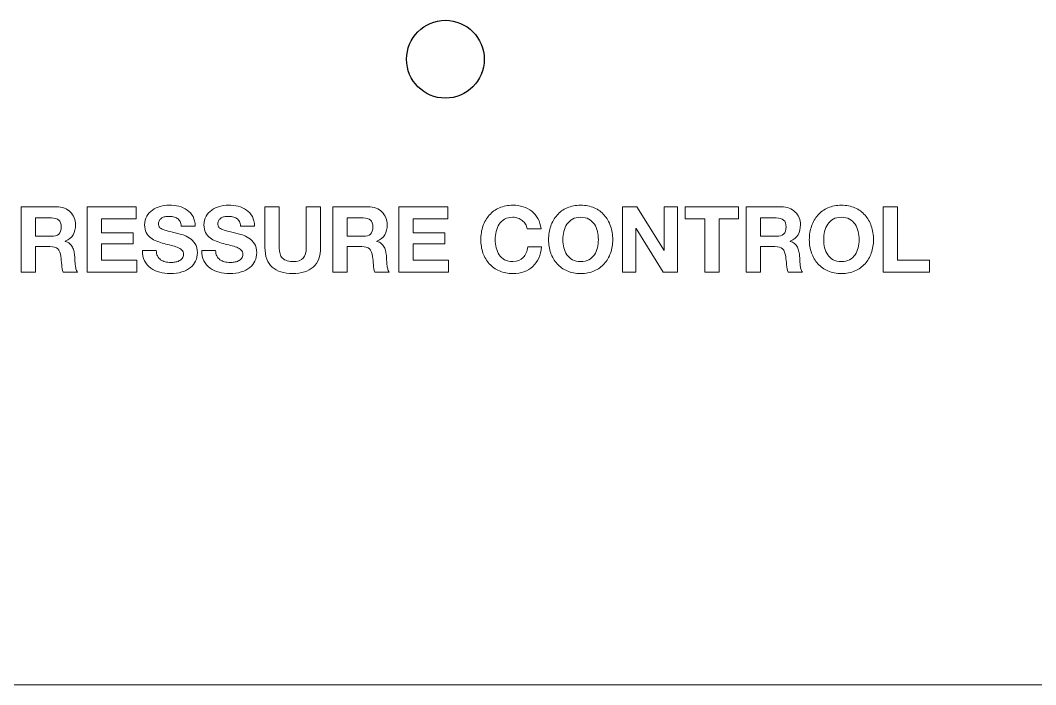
# Model space of a CAD drawing. Header units: millimetres. Extents: x 0 to 80449, y -23917 to 9476.
# Drawn here: x 9816.8 to 9871.7, y 4154.7 to 4190.6 of the extents above; entities that cross this region are included whole.
import ezdxf

# ---------------------------------------------------------------- set-up
doc = ezdxf.new("R2010")
doc.units = ezdxf.units.MM
doc.layers.get('0').update_dxf_attribs({"lineweight": 15})

msp = doc.modelspace()

# ---------------------------------------------------------------- linework, layer by layer
msp.add_line((10253.78636438056, 4154.705885008126), (9503.786364380558, 4154.705885008126))
for points in [[(9823.078086508911, 4180.496370088599), (9823.078086508911, 4179.844213513241), (9821.216012399134, 4179.844213513241), (9821.216012399134, 4179.088704073326), (9822.924779759818, 4179.088704073326), (9822.924779759818, 4178.486156872956), (9821.216012399134, 4178.486156872956), (9821.216012399134, 4177.622126925256), (9823.117360597444, 4177.622126925256), (9823.117360597444, 4176.969970349897), (9820.440521405406, 4176.969970349897), (9820.440521405406, 4180.496370088599), (9823.078086508911, 4180.496370088599)], [(9839.914612654877, 4180.496370088599), (9839.914612654877, 4179.844213513241), (9838.0525385451, 4179.844213513241), (9838.0525385451, 4179.088704073326), (9839.761305905784, 4179.088704073326), (9839.761305905784, 4178.486156872956), (9838.0525385451, 4178.486156872956), (9838.0525385451, 4177.622126925256), (9839.95388674341, 4177.622126925256), (9839.95388674341, 4176.969970349897), (9837.277047551372, 4176.969970349897), (9837.277047551372, 4180.496370088599), (9839.914612654877, 4180.496370088599)], [(9850.12311959677, 4180.496370088599), (9851.59486438807, 4178.130623018878), (9851.604510655427, 4178.130623018878), (9851.604510655427, 4180.496370088599), (9852.330736783719, 4180.496370088599), (9852.330736783719, 4176.969970349897), (9851.555245789987, 4176.969970349897), (9850.088324132368, 4179.330894285939), (9850.07867786501, 4179.330894285939), (9850.07867786501, 4176.969970349897), (9849.352451736719, 4176.969970349897), (9849.352451736719, 4180.496370088599), (9850.12311959677, 4180.496370088599)], [(9852.735535503234, 4179.844213513241), (9852.735535503234, 4180.496370088599), (9855.624937086712, 4180.496370088599), (9855.624937086712, 4179.844213513241), (9854.567981791839, 4179.844213513241), (9854.567981791839, 4176.969970349897), (9853.79249079811, 4176.969970349897), (9853.79249079811, 4179.844213513241), (9852.735535503234, 4179.844213513241)], [(9864.213215621894, 4180.496370088599), (9864.213215621894, 4177.622126925256), (9865.931973759485, 4177.622126925256), (9865.931973759485, 4176.969970349897), (9863.437724628162, 4176.969970349897), (9863.437724628162, 4180.496370088599), (9864.213215621894, 4180.496370088599)]]:
    msp.add_lwpolyline(points)
at = {"lineweight": 25}
msp.add_circle((9839.78636438134, 4188.455885008125), 2.1, dxfattribs=at)
for points, knots in [([(9818.776540286028, 4180.496370088599), (9818.934325659255, 4180.496370088599), (9819.076952612344, 4180.470876382008), (9819.2037321262, 4180.419544459278), (9819.330167130509, 4180.368557046097), (9819.439032147842, 4180.298966117294), (9819.529638159107, 4180.210082653775), (9819.620244170368, 4180.121199190256), (9819.689146080073, 4180.017846325698), (9819.737032907316, 4179.901402098297), (9819.784575225014, 4179.784268851798), (9819.80869089341, 4179.658178357038), (9819.80869089341, 4179.523130614016), (9819.80869089341, 4179.315735865805), (9819.764938180746, 4179.136590900571), (9819.67777726497, 4178.98500669922), (9819.590616349193, 4178.833422497869), (9819.447989396103, 4178.718356308662), (9819.250585424801, 4178.639119112501), (9819.250585424801, 4178.639119112501), (9819.250585424801, 4178.629472845142), (9819.250585424801, 4178.629472845142), (9819.346014569743, 4178.603290119454), (9819.424907256354, 4178.562637992728), (9819.487607994186, 4178.508205484061), (9819.549964222468, 4178.454117484943), (9819.6012961452, 4178.389694199369), (9819.640570233729, 4178.315969155985), (9819.680188831811, 4178.241555093503), (9819.709127633887, 4178.160250840051), (9819.72704213041, 4178.071367376532), (9819.745301136481, 4177.982483913012), (9819.75735897068, 4177.893600449493), (9819.76424916165, 4177.804716985974), (9819.767349747588, 4177.748561929564), (9819.770794843073, 4177.682760605796), (9819.77389542901, 4177.60696850512), (9819.777340524495, 4177.531176404445), (9819.783197186818, 4177.454006265575), (9819.791465415983, 4177.374769069414), (9819.799389135598, 4177.295876382802), (9819.812825007994, 4177.221117810772), (9819.830739504516, 4177.150148843776), (9819.848998510588, 4177.07917987678), (9819.876214764921, 4177.019235215336), (9819.912388267516, 4176.969970349897), (9819.912388267516, 4176.969970349897), (9819.136897273787, 4176.969970349897), (9819.136897273787, 4176.969970349897), (9819.09417808977, 4177.081935953168), (9819.067650854533, 4177.215261148447), (9819.058004587176, 4177.369945935735), (9819.048013810268, 4177.524975232571), (9819.03319989968, 4177.673114338437), (9819.013562855416, 4177.814363253332), (9818.987035620179, 4177.999020371341), (9818.931225073316, 4178.134068114363), (9818.845442195736, 4178.219506482397), (9818.760003827701, 4178.304944850432), (9818.61978844145, 4178.347664034449), (9818.42582956563, 4178.347664034449), (9818.42582956563, 4178.347664034449), (9817.6503385719, 4178.347664034449), (9817.6503385719, 4178.347664034449), (9817.6503385719, 4178.347664034449), (9817.6503385719, 4176.969970349897), (9817.6503385719, 4176.969970349897), (9817.6503385719, 4176.969970349897), (9816.874847578172, 4176.969970349897), (9816.874847578172, 4176.969970349897), (9816.874847578172, 4176.969970349897), (9816.874847578172, 4180.496370088599), (9816.874847578172, 4180.496370088599), (9816.874847578172, 4180.496370088599), (9818.776540286028, 4180.496370088599), (9818.776540286028, 4180.496370088599)], [0, 0, 0, 0, 1, 1, 1, 2, 2, 2, 3, 3, 3, 4, 4, 4, 5, 5, 5, 6, 6, 6, 7, 7, 7, 8, 8, 8, 9, 9, 9, 10, 10, 10, 11, 11, 11, 12, 12, 12, 13, 13, 13, 14, 14, 14, 15, 15, 15, 16, 16, 16, 17, 17, 17, 18, 18, 18, 19, 19, 19, 20, 20, 20, 21, 21, 21, 22, 22, 22, 23, 23, 23, 24, 24, 24, 25, 25, 25, 25]), ([(9824.233916044213, 4177.839167940826), (9824.27663522823, 4177.756830158729), (9824.33313479419, 4177.690339815863), (9824.404103761186, 4177.639352402682), (9824.475072728183, 4177.588020479951), (9824.558099529375, 4177.550468939162), (9824.653528674316, 4177.525664251668), (9824.748957819258, 4177.500859564175), (9824.847832059684, 4177.488457220427), (9824.949806886048, 4177.488457220427), (9825.019053305303, 4177.488457220427), (9825.093122858234, 4177.494313882752), (9825.172015544846, 4177.505682697853), (9825.251252741007, 4177.517396022504), (9825.325322293942, 4177.539444633609), (9825.394224203646, 4177.572517550268), (9825.4634706229, 4177.605590466926), (9825.521003717502, 4177.650721217783), (9825.567167997007, 4177.708254312386), (9825.613332276509, 4177.766131916539), (9825.636414416258, 4177.839167940826), (9825.636414416258, 4177.928051404346), (9825.636414416258, 4178.023825058835), (9825.60575306644, 4178.100995197705), (9825.5451193859, 4178.160250840051), (9825.484141195811, 4178.219506482397), (9825.404214980554, 4178.269115857385), (9825.305340740128, 4178.308389945917), (9825.206811009248, 4178.347664034449), (9825.094845405976, 4178.38245949885), (9824.969788439863, 4178.412087320023), (9824.8443869642, 4178.441715141196), (9824.717607450344, 4178.474443548306), (9824.589449898293, 4178.51096156045), (9824.457502741207, 4178.544034477108), (9824.329345189155, 4178.583997584737), (9824.203943713492, 4178.631884411981), (9824.078886747378, 4178.679771239227), (9823.966921144107, 4178.741093938865), (9823.86839141323, 4178.81688603954), (9823.769517172801, 4178.892678140215), (9823.689590957543, 4178.987762775609), (9823.628612767454, 4179.101106417073), (9823.567634577365, 4179.214450058537), (9823.537317737097, 4179.352253877948), (9823.537317737097, 4179.513484346658), (9823.537317737097, 4179.694696369182), (9823.57590280653, 4179.851792723309), (9823.653417454949, 4179.985117918588), (9823.730587593818, 4180.118443113867), (9823.831873401086, 4180.229719698041), (9823.95727487675, 4180.318603161561), (9824.082331842863, 4180.407486625079), (9824.223925267306, 4180.473287948848), (9824.38205515008, 4180.516007132865), (9824.539840523303, 4180.558726316882), (9824.697970406076, 4180.58008590889), (9824.85610028885, 4180.58008590889), (9825.04041289731, 4180.58008590889), (9825.217490805251, 4180.559759845528), (9825.386989503128, 4180.518763209253), (9825.556488201, 4180.47742206343), (9825.707038873708, 4180.410587211017), (9825.83898603079, 4180.318603161561), (9825.970588678327, 4180.226274602555), (9826.07497507153, 4180.108796846509), (9826.152489719949, 4179.965480874322), (9826.229659858818, 4179.822164902136), (9826.268589437801, 4179.648532089679), (9826.268589437801, 4179.444582436952), (9826.268589437801, 4179.444582436952), (9825.517903131567, 4179.444582436952), (9825.517903131567, 4179.444582436952), (9825.511357450145, 4179.549657849253), (9825.488964329492, 4179.63681876503), (9825.451068279152, 4179.706065184283), (9825.413172228815, 4179.775311603536), (9825.363218344279, 4179.829744112203), (9825.300517606447, 4179.869018200735), (9825.237816868615, 4179.908636798816), (9825.166503392069, 4179.936542072246), (9825.085543648169, 4179.953078530575), (9825.004928413811, 4179.969614988904), (9824.917078478938, 4179.977883218069), (9824.821304824447, 4179.977883218069), (9824.758948596165, 4179.977883218069), (9824.696247858334, 4179.970993027098), (9824.633891630052, 4179.957901664255), (9824.57119089222, 4179.944810301411), (9824.514346816712, 4179.921728161659), (9824.46335940353, 4179.888999754549), (9824.412371990351, 4179.855926837891), (9824.37034182543, 4179.814585692068), (9824.33761341832, 4179.765320826629), (9824.30454050166, 4179.71605596119), (9824.288004043334, 4179.653355223359), (9824.288004043334, 4179.577563122683), (9824.288004043334, 4179.508661212978), (9824.301095406176, 4179.452506156568), (9824.327622641413, 4179.409786972551), (9824.3538053671, 4179.366723278986), (9824.405826308928, 4179.327449190454), (9824.482996447798, 4179.291275687859), (9824.560511096217, 4179.255102185263), (9824.667653565808, 4179.21858417312), (9824.804079347025, 4179.182755180073), (9824.940849637787, 4179.14623716793), (9825.119305583921, 4179.100072888427), (9825.340136204526, 4179.044262341567), (9825.405937528296, 4179.031170978722), (9825.497232558653, 4179.007055310326), (9825.614021295605, 4178.972604355473), (9825.731154542103, 4178.938153400621), (9825.84690975041, 4178.883031872857), (9825.962320449162, 4178.807239772181), (9826.077731147921, 4178.731447671506), (9826.177294407444, 4178.630161864239), (9826.261010227736, 4178.503382350382), (9826.345070557574, 4178.376602836525), (9826.387100722495, 4178.214683348719), (9826.387100722495, 4178.016934867865), (9826.387100722495, 4177.855704399155), (9826.355750353578, 4177.705842745547), (9826.293394125296, 4177.567694416588), (9826.230693387464, 4177.429201578081), (9826.137675809365, 4177.310001274292), (9826.01434139099, 4177.209404486122), (9825.890662463069, 4177.108807697953), (9825.737700223526, 4177.030948539987), (9825.554765653258, 4176.975137993125), (9825.37217559254, 4176.918982936716), (9825.160646729746, 4176.891077663286), (9824.920179064877, 4176.891077663286), (9824.725875679509, 4176.891077663286), (9824.537428956464, 4176.914848822134), (9824.354838895746, 4176.962735649378), (9824.171904325478, 4177.010277967075), (9824.01067385677, 4177.085381048653), (9823.87080298007, 4177.187355875017), (9823.730587593818, 4177.28933070138), (9823.619655519193, 4177.419555310723), (9823.537317737097, 4177.577340683947), (9823.454979954997, 4177.73547056672), (9823.415361356918, 4177.923228270666), (9823.418806452402, 4178.140269286237), (9823.418806452402, 4178.140269286237), (9824.16949275864, 4178.140269286237), (9824.16949275864, 4178.140269286237), (9824.16949275864, 4178.021758001544), (9824.190852350646, 4177.921505722923), (9824.233916044213, 4177.839167940826)], [0, 0, 0, 0, 1, 1, 1, 2, 2, 2, 3, 3, 3, 4, 4, 4, 5, 5, 5, 6, 6, 6, 7, 7, 7, 8, 8, 8, 9, 9, 9, 10, 10, 10, 11, 11, 11, 12, 12, 12, 13, 13, 13, 14, 14, 14, 15, 15, 15, 16, 16, 16, 17, 17, 17, 18, 18, 18, 19, 19, 19, 20, 20, 20, 21, 21, 21, 22, 22, 22, 23, 23, 23, 24, 24, 24, 25, 25, 25, 26, 26, 26, 27, 27, 27, 28, 28, 28, 29, 29, 29, 30, 30, 30, 31, 31, 31, 32, 32, 32, 33, 33, 33, 34, 34, 34, 35, 35, 35, 36, 36, 36, 37, 37, 37, 38, 38, 38, 39, 39, 39, 40, 40, 40, 41, 41, 41, 42, 42, 42, 43, 43, 43, 44, 44, 44, 45, 45, 45, 46, 46, 46, 47, 47, 47, 48, 48, 48, 49, 49, 49, 50, 50, 50, 50]), ([(9827.439232883691, 4177.839167940826), (9827.481952067708, 4177.756830158729), (9827.538451633667, 4177.690339815863), (9827.60942060066, 4177.639352402682), (9827.680389567657, 4177.588020479951), (9827.763416368853, 4177.550468939162), (9827.858845513794, 4177.525664251668), (9827.954274658736, 4177.500859564175), (9828.053148899162, 4177.488457220427), (9828.155123725526, 4177.488457220427), (9828.224370144777, 4177.488457220427), (9828.298439697712, 4177.494313882752), (9828.377332384323, 4177.505682697853), (9828.456569580485, 4177.517396022504), (9828.530639133416, 4177.539444633609), (9828.599541043124, 4177.572517550268), (9828.668787462375, 4177.605590466926), (9828.72632055698, 4177.650721217783), (9828.772484836481, 4177.708254312386), (9828.818649115983, 4177.766131916539), (9828.841731255736, 4177.839167940826), (9828.841731255736, 4177.928051404346), (9828.841731255736, 4178.023825058835), (9828.811069905918, 4178.100995197705), (9828.750436225375, 4178.160250840051), (9828.689458035285, 4178.219506482397), (9828.609531820028, 4178.269115857385), (9828.510657579602, 4178.308389945917), (9828.412127848726, 4178.347664034449), (9828.300162245454, 4178.38245949885), (9828.17510527934, 4178.412087320023), (9828.049703803677, 4178.441715141196), (9827.922924289818, 4178.474443548306), (9827.794766737767, 4178.51096156045), (9827.662819580684, 4178.544034477108), (9827.534662028633, 4178.583997584737), (9827.40926055297, 4178.631884411981), (9827.284203586853, 4178.679771239227), (9827.172237983585, 4178.741093938865), (9827.073708252705, 4178.81688603954), (9826.974834012279, 4178.892678140215), (9826.894907797021, 4178.987762775609), (9826.833929606932, 4179.101106417073), (9826.772951416842, 4179.214450058537), (9826.742634576574, 4179.352253877948), (9826.742634576574, 4179.513484346658), (9826.742634576574, 4179.694696369182), (9826.781219646007, 4179.851792723309), (9826.858734294427, 4179.985117918588), (9826.935904433296, 4180.118443113867), (9827.03719024056, 4180.229719698041), (9827.162591716224, 4180.318603161561), (9827.28764868234, 4180.407486625079), (9827.429242106784, 4180.473287948848), (9827.587371989557, 4180.516007132865), (9827.74515736278, 4180.558726316882), (9827.903287245554, 4180.58008590889), (9828.061417128327, 4180.58008590889), (9828.245729736787, 4180.58008590889), (9828.422807644729, 4180.559759845528), (9828.592306342605, 4180.518763209253), (9828.761805040478, 4180.47742206343), (9828.912355713182, 4180.410587211017), (9829.044302870268, 4180.318603161561), (9829.175905517804, 4180.226274602555), (9829.280291911007, 4180.108796846509), (9829.357806559427, 4179.965480874322), (9829.434976698296, 4179.822164902136), (9829.473906277279, 4179.648532089679), (9829.473906277279, 4179.444582436952), (9829.473906277279, 4179.444582436952), (9828.723219971042, 4179.444582436952), (9828.723219971042, 4179.444582436952), (9828.716674289619, 4179.549657849253), (9828.694281168966, 4179.63681876503), (9828.65638511863, 4179.706065184283), (9828.618489068293, 4179.775311603536), (9828.568535183756, 4179.829744112203), (9828.505834445925, 4179.869018200735), (9828.443133708093, 4179.908636798816), (9828.371820231547, 4179.936542072246), (9828.290860487643, 4179.953078530575), (9828.210245253289, 4179.969614988904), (9828.122395318416, 4179.977883218069), (9828.026621663925, 4179.977883218069), (9827.964265435643, 4179.977883218069), (9827.901564697811, 4179.970993027098), (9827.839208469526, 4179.957901664255), (9827.776507731698, 4179.944810301411), (9827.71966365619, 4179.921728161659), (9827.668676243007, 4179.888999754549), (9827.617688829825, 4179.855926837891), (9827.575658664904, 4179.814585692068), (9827.542930257798, 4179.765320826629), (9827.509857341138, 4179.71605596119), (9827.493320882808, 4179.653355223359), (9827.493320882808, 4179.577563122683), (9827.493320882808, 4179.508661212978), (9827.506412245653, 4179.452506156568), (9827.53293948089, 4179.409786972551), (9827.559122206578, 4179.366723278986), (9827.611143148406, 4179.327449190454), (9827.688313287272, 4179.291275687859), (9827.765827935691, 4179.255102185263), (9827.872970405282, 4179.21858417312), (9828.009396186499, 4179.182755180073), (9828.146166477261, 4179.14623716793), (9828.324622423399, 4179.100072888427), (9828.545453044004, 4179.044262341567), (9828.611254367774, 4179.031170978722), (9828.702549398131, 4179.007055310326), (9828.819338135083, 4178.972604355473), (9828.936471381581, 4178.938153400621), (9829.052226589884, 4178.883031872857), (9829.16763728864, 4178.807239772181), (9829.283047987396, 4178.731447671506), (9829.382611246921, 4178.630161864239), (9829.46632706721, 4178.503382350382), (9829.550387397052, 4178.376602836525), (9829.59241756197, 4178.214683348719), (9829.59241756197, 4178.016934867865), (9829.59241756197, 4177.855704399155), (9829.561067193055, 4177.705842745547), (9829.498710964774, 4177.567694416588), (9829.436010226942, 4177.429201578081), (9829.342992648839, 4177.310001274292), (9829.219658230468, 4177.209404486122), (9829.095979302547, 4177.108807697953), (9828.943017063, 4177.030948539987), (9828.760082492736, 4176.975137993125), (9828.577492432018, 4176.918982936716), (9828.365963569224, 4176.891077663286), (9828.12549590435, 4176.891077663286), (9827.931192518983, 4176.891077663286), (9827.742745795942, 4176.914848822134), (9827.560155735224, 4176.962735649378), (9827.377221164956, 4177.010277967075), (9827.215990696244, 4177.085381048653), (9827.076119819543, 4177.187355875017), (9826.935904433296, 4177.28933070138), (9826.82497235867, 4177.419555310723), (9826.742634576574, 4177.577340683947), (9826.660296794475, 4177.73547056672), (9826.620678196396, 4177.923228270666), (9826.62412329188, 4178.140269286237), (9826.62412329188, 4178.140269286237), (9827.374809598117, 4178.140269286237), (9827.374809598117, 4178.140269286237), (9827.374809598117, 4178.021758001544), (9827.396169190124, 4177.921505722923), (9827.439232883691, 4177.839167940826)], [0, 0, 0, 0, 1, 1, 1, 2, 2, 2, 3, 3, 3, 4, 4, 4, 5, 5, 5, 6, 6, 6, 7, 7, 7, 8, 8, 8, 9, 9, 9, 10, 10, 10, 11, 11, 11, 12, 12, 12, 13, 13, 13, 14, 14, 14, 15, 15, 15, 16, 16, 16, 17, 17, 17, 18, 18, 18, 19, 19, 19, 20, 20, 20, 21, 21, 21, 22, 22, 22, 23, 23, 23, 24, 24, 24, 25, 25, 25, 26, 26, 26, 27, 27, 27, 28, 28, 28, 29, 29, 29, 30, 30, 30, 31, 31, 31, 32, 32, 32, 33, 33, 33, 34, 34, 34, 35, 35, 35, 36, 36, 36, 37, 37, 37, 38, 38, 38, 39, 39, 39, 40, 40, 40, 41, 41, 41, 42, 42, 42, 43, 43, 43, 44, 44, 44, 45, 45, 45, 46, 46, 46, 47, 47, 47, 48, 48, 48, 49, 49, 49, 50, 50, 50, 50]), ([(9832.6447721619, 4177.239032307295), (9832.377777261794, 4177.00683287159), (9832.009152044873, 4176.891077663286), (9831.538207492042, 4176.891077663286), (9831.060717257784, 4176.891077663286), (9830.691403021767, 4177.006143852493), (9830.429575764887, 4177.236620740456), (9830.167748508007, 4177.467097628419), (9830.036834879567, 4177.822631482497), (9830.036834879567, 4178.303566812237), (9830.036834879567, 4178.303566812237), (9830.036834879567, 4180.496370088599), (9830.036834879567, 4180.496370088599), (9830.036834879567, 4180.496370088599), (9830.8123258733, 4180.496370088599), (9830.8123258733, 4180.496370088599), (9830.8123258733, 4180.496370088599), (9830.8123258733, 4178.303566812237), (9830.8123258733, 4178.303566812237), (9830.8123258733, 4178.207793157748), (9830.820594102464, 4178.114086560548), (9830.83713056079, 4178.021758001544), (9830.85332250957, 4177.929773952088), (9830.888117973973, 4177.848125189088), (9830.940827934897, 4177.77750073164), (9830.993193386275, 4177.706876274193), (9831.06657392011, 4177.64899867004), (9831.160625026856, 4177.60455693828), (9831.254331624055, 4177.560115206521), (9831.380422118815, 4177.538066595415), (9831.538207492042, 4177.538066595415), (9831.814848659506, 4177.538066595415), (9832.005706949389, 4177.599733804601), (9832.111126871238, 4177.723068222973), (9832.216546793086, 4177.846747150894), (9832.26925675401, 4178.040017007616), (9832.26925675401, 4178.303566812237), (9832.26925675401, 4178.303566812237), (9832.26925675401, 4180.496370088599), (9832.26925675401, 4180.496370088599), (9832.26925675401, 4180.496370088599), (9833.04474774774, 4180.496370088599), (9833.04474774774, 4180.496370088599), (9833.04474774774, 4180.496370088599), (9833.04474774774, 4178.303566812237), (9833.04474774774, 4178.303566812237), (9833.04474774774, 4177.826076577982), (9832.91142255246, 4177.471231743001), (9832.6447721619, 4177.239032307295)], [0, 0, 0, 0, 1, 1, 1, 2, 2, 2, 3, 3, 3, 4, 4, 4, 5, 5, 5, 6, 6, 6, 7, 7, 7, 8, 8, 8, 9, 9, 9, 10, 10, 10, 11, 11, 11, 12, 12, 12, 13, 13, 13, 14, 14, 14, 15, 15, 15, 16, 16, 16, 16]), ([(9835.613066431994, 4180.496370088599), (9835.770851805217, 4180.496370088599), (9835.913478758306, 4180.470876382008), (9836.040258272165, 4180.419544459278), (9836.166693276475, 4180.368557046097), (9836.275558293808, 4180.298966117294), (9836.36616430507, 4180.210082653775), (9836.45677031633, 4180.121199190256), (9836.525672226035, 4180.017846325698), (9836.573559053282, 4179.901402098297), (9836.62110137098, 4179.784268851798), (9836.645217039375, 4179.658178357038), (9836.645217039375, 4179.523130614016), (9836.645217039375, 4179.315735865805), (9836.601464326712, 4179.136590900571), (9836.514303410935, 4178.98500669922), (9836.427142495158, 4178.833422497869), (9836.28451554207, 4178.718356308662), (9836.087111570763, 4178.639119112501), (9836.087111570763, 4178.639119112501), (9836.087111570763, 4178.629472845142), (9836.087111570763, 4178.629472845142), (9836.182540715705, 4178.603290119454), (9836.261433402316, 4178.562637992728), (9836.324134140148, 4178.508205484061), (9836.386490368433, 4178.454117484943), (9836.437822291162, 4178.389694199369), (9836.477096379695, 4178.315969155985), (9836.516714977774, 4178.241555093503), (9836.545653779849, 4178.160250840051), (9836.563568276375, 4178.071367376532), (9836.581827282447, 4177.982483913012), (9836.593885116647, 4177.893600449493), (9836.600775307616, 4177.804716985974), (9836.60387589355, 4177.748561929564), (9836.607320989038, 4177.682760605796), (9836.610421574973, 4177.60696850512), (9836.613866670461, 4177.531176404445), (9836.619723332784, 4177.454006265575), (9836.627991561949, 4177.374769069414), (9836.635915281564, 4177.295876382802), (9836.649351153956, 4177.221117810772), (9836.667265650482, 4177.150148843776), (9836.685524656554, 4177.07917987678), (9836.712740910887, 4177.019235215336), (9836.748914413482, 4176.969970349897), (9836.748914413482, 4176.969970349897), (9835.97342341975, 4176.969970349897), (9835.97342341975, 4176.969970349897), (9835.930704235736, 4177.081935953168), (9835.904177000499, 4177.215261148447), (9835.894530733138, 4177.369945935735), (9835.88453995623, 4177.524975232571), (9835.869726045647, 4177.673114338437), (9835.850089001378, 4177.814363253332), (9835.823561766141, 4177.999020371341), (9835.767751219282, 4178.134068114363), (9835.681968341698, 4178.219506482397), (9835.596529973664, 4178.304944850432), (9835.456314587416, 4178.347664034449), (9835.262355711595, 4178.347664034449), (9835.262355711595, 4178.347664034449), (9834.486864717866, 4178.347664034449), (9834.486864717866, 4178.347664034449), (9834.486864717866, 4178.347664034449), (9834.486864717866, 4176.969970349897), (9834.486864717866, 4176.969970349897), (9834.486864717866, 4176.969970349897), (9833.711373724134, 4176.969970349897), (9833.711373724134, 4176.969970349897), (9833.711373724134, 4176.969970349897), (9833.711373724134, 4180.496370088599), (9833.711373724134, 4180.496370088599), (9833.711373724134, 4180.496370088599), (9835.613066431994, 4180.496370088599), (9835.613066431994, 4180.496370088599)], [0, 0, 0, 0, 1, 1, 1, 2, 2, 2, 3, 3, 3, 4, 4, 4, 5, 5, 5, 6, 6, 6, 7, 7, 7, 8, 8, 8, 9, 9, 9, 10, 10, 10, 11, 11, 11, 12, 12, 12, 13, 13, 13, 14, 14, 14, 15, 15, 15, 16, 16, 16, 17, 17, 17, 18, 18, 18, 19, 19, 19, 20, 20, 20, 21, 21, 21, 22, 22, 22, 23, 23, 23, 24, 24, 24, 25, 25, 25, 25]), ([(9844.112461503653, 4179.555514511578), (9844.066297224152, 4179.629584064511), (9844.008764129547, 4179.694696369182), (9843.939517710296, 4179.750506916042), (9843.870615800588, 4179.806317462903), (9843.792067623526, 4179.850070175567), (9843.70490670775, 4179.881420544482), (9843.617745791973, 4179.912770913398), (9843.526450761612, 4179.928273843081), (9843.43102161667, 4179.928273843081), (9843.256355275571, 4179.928273843081), (9843.108216169705, 4179.894511907326), (9842.986259789526, 4179.826988035815), (9842.864647918897, 4179.759464164305), (9842.765773678471, 4179.669202662591), (9842.689981577794, 4179.555514511578), (9842.614189477117, 4179.441826360564), (9842.559067949354, 4179.312635279867), (9842.524616994502, 4179.167596759939), (9842.49016603965, 4179.022902749558), (9842.472940562224, 4178.87304109595), (9842.472940562224, 4178.718356308662), (9842.472940562224, 4178.570217202796), (9842.49016603965, 4178.426212211512), (9842.524616994502, 4178.286341334811), (9842.559067949354, 4178.146125948561), (9842.614189477117, 4178.02037996335), (9842.689981577794, 4177.908414360079), (9842.765773678471, 4177.796448756809), (9842.864647918897, 4177.706876274193), (9842.986259789526, 4177.639352402682), (9843.108216169705, 4177.57182853117), (9843.256355275571, 4177.538066595415), (9843.43102161667, 4177.538066595415), (9843.668044186055, 4177.538066595415), (9843.853045813616, 4177.610413600605), (9843.986715518444, 4177.755107610986), (9844.120040713722, 4177.900146130914), (9844.201344967172, 4178.091348930347), (9844.230972788348, 4178.328371499731), (9844.230972788348, 4178.328371499731), (9844.981659094581, 4178.328371499731), (9844.981659094581, 4178.328371499731), (9844.962022050317, 4178.107540879127), (9844.911034637134, 4177.908414360079), (9844.828696855038, 4177.730302923492), (9844.746359072939, 4177.552535996453), (9844.637494055605, 4177.401296304651), (9844.502790822135, 4177.276239338536), (9844.36774307911, 4177.150837862873), (9844.209613196337, 4177.05575322748), (9844.028401173815, 4176.989607394164), (9843.847533660839, 4176.924150579944), (9843.64806263224, 4176.891077663286), (9843.43102161667, 4176.891077663286), (9843.160926130626, 4176.891077663286), (9842.918046898918, 4176.937930961884), (9842.70238392154, 4177.031637559084), (9842.486720944165, 4177.125344156282), (9842.304819902543, 4177.254879746528), (9842.156680796677, 4177.419555310723), (9842.008541690811, 4177.584230874918), (9841.894853539798, 4177.77750073164), (9841.815960853186, 4177.999709390439), (9841.736723657024, 4178.221918049238), (9841.697449568495, 4178.461352185462), (9841.697449568495, 4178.718356308662), (9841.697449568495, 4178.981561603735), (9841.736723657024, 4179.226163383188), (9841.815960853186, 4179.451817137471), (9841.894853539798, 4179.677470891756), (9842.008541690811, 4179.873841334414), (9842.156680796677, 4180.041961994095), (9842.304819902543, 4180.210082653775), (9842.486720944165, 4180.341685301311), (9842.70238392154, 4180.437114446253), (9842.918046898918, 4180.532543591195), (9843.160926130626, 4180.58008590889), (9843.43102161667, 4180.58008590889), (9843.625325002038, 4180.58008590889), (9843.808604081856, 4180.552525145009), (9843.981547875213, 4180.496370088599), (9844.154491668574, 4180.440215032189), (9844.309176455863, 4180.358910778737), (9844.445946746626, 4180.252112818695), (9844.582372527842, 4180.144625839555), (9844.69537165976, 4180.012334172921), (9844.784255123279, 4179.854204290148), (9844.873138586798, 4179.696074407376), (9844.928949133657, 4179.514862384852), (9844.95203127341, 4179.310912732125), (9844.95203127341, 4179.310912732125), (9844.201344967172, 4179.310912732125), (9844.201344967172, 4179.310912732125), (9844.18825360433, 4179.399796195644), (9844.158625783155, 4179.481444958645), (9844.112461503653, 4179.555514511578)], [0, 0, 0, 0, 1, 1, 1, 2, 2, 2, 3, 3, 3, 4, 4, 4, 5, 5, 5, 6, 6, 6, 7, 7, 7, 8, 8, 8, 9, 9, 9, 10, 10, 10, 11, 11, 11, 12, 12, 12, 13, 13, 13, 14, 14, 14, 15, 15, 15, 16, 16, 16, 17, 17, 17, 18, 18, 18, 19, 19, 19, 20, 20, 20, 21, 21, 21, 22, 22, 22, 23, 23, 23, 24, 24, 24, 25, 25, 25, 26, 26, 26, 27, 27, 27, 28, 28, 28, 29, 29, 29, 30, 30, 30, 31, 31, 31, 32, 32, 32, 32]), ([(9845.475685787165, 4179.451817137471), (9845.55457847378, 4179.677470891756), (9845.66826662479, 4179.873841334414), (9845.81640573066, 4180.041961994095), (9845.964544836523, 4180.210082653775), (9846.146445878145, 4180.341685301311), (9846.362108855523, 4180.437114446253), (9846.577771832897, 4180.532543591195), (9846.820651064609, 4180.58008590889), (9847.090746550653, 4180.58008590889), (9847.363942622633, 4180.58008590889), (9847.60751087344, 4180.532543591195), (9847.821451303073, 4180.437114446253), (9848.035736242255, 4180.341685301311), (9848.21660375523, 4180.210082653775), (9848.364742861097, 4180.041961994095), (9848.512881966963, 4179.873841334414), (9848.626570117976, 4179.677470891756), (9848.705807314138, 4179.451817137471), (9848.78470000075, 4179.226163383188), (9848.824318598829, 4178.981561603735), (9848.824318598829, 4178.718356308662), (9848.824318598829, 4178.461352185462), (9848.78470000075, 4178.221918049238), (9848.705807314138, 4177.999709390439), (9848.626570117976, 4177.77750073164), (9848.512881966963, 4177.584230874918), (9848.364742861097, 4177.419555310723), (9848.21660375523, 4177.254879746528), (9848.035736242255, 4177.125344156282), (9847.821451303073, 4177.031637559084), (9847.60751087344, 4176.937930961884), (9847.363942622633, 4176.891077663286), (9847.090746550653, 4176.891077663286), (9846.820651064609, 4176.891077663286), (9846.577771832897, 4176.937930961884), (9846.362108855523, 4177.031637559084), (9846.146445878145, 4177.125344156282), (9845.964544836523, 4177.254879746528), (9845.81640573066, 4177.419555310723), (9845.66826662479, 4177.584230874918), (9845.55457847378, 4177.77750073164), (9845.475685787165, 4177.999709390439), (9845.396448591007, 4178.221918049238), (9845.357174502475, 4178.461352185462), (9845.357174502475, 4178.718356308662), (9845.357174502475, 4178.981561603735), (9845.396448591007, 4179.226163383188), (9845.475685787165, 4179.451817137471)], [0, 0, 0, 0, 1, 1, 1, 2, 2, 2, 3, 3, 3, 4, 4, 4, 5, 5, 5, 6, 6, 6, 7, 7, 7, 8, 8, 8, 9, 9, 9, 10, 10, 10, 11, 11, 11, 12, 12, 12, 13, 13, 13, 14, 14, 14, 15, 15, 15, 16, 16, 16, 16]), ([(9857.93142851409, 4180.496370088599), (9858.089213887313, 4180.496370088599), (9858.231840840403, 4180.470876382008), (9858.358620354258, 4180.419544459278), (9858.485055358567, 4180.368557046097), (9858.5939203759, 4180.298966117294), (9858.684526387162, 4180.210082653775), (9858.775132398427, 4180.121199190256), (9858.844034308131, 4180.017846325698), (9858.891921135375, 4179.901402098297), (9858.939463453073, 4179.784268851798), (9858.963579121468, 4179.658178357038), (9858.963579121468, 4179.523130614016), (9858.963579121468, 4179.315735865805), (9858.919826408808, 4179.136590900571), (9858.832665493028, 4178.98500669922), (9858.745504577251, 4178.833422497869), (9858.602877624162, 4178.718356308662), (9858.40547365286, 4178.639119112501), (9858.40547365286, 4178.639119112501), (9858.40547365286, 4178.629472845142), (9858.40547365286, 4178.629472845142), (9858.500902797801, 4178.603290119454), (9858.579795484413, 4178.562637992728), (9858.642496222245, 4178.508205484061), (9858.704852450526, 4178.454117484943), (9858.756184373258, 4178.389694199369), (9858.795458461787, 4178.315969155985), (9858.83507705987, 4178.241555093503), (9858.864015861946, 4178.160250840051), (9858.881930358468, 4178.071367376532), (9858.90018936454, 4177.982483913012), (9858.91224719874, 4177.893600449493), (9858.919137389708, 4177.804716985974), (9858.922237975647, 4177.748561929564), (9858.925683071131, 4177.682760605796), (9858.92878365707, 4177.60696850512), (9858.932228752554, 4177.531176404445), (9858.938085414877, 4177.454006265575), (9858.946353644042, 4177.374769069414), (9858.95427736366, 4177.295876382802), (9858.967713236052, 4177.221117810772), (9858.985627732574, 4177.150148843776), (9859.003886738647, 4177.07917987678), (9859.03110299298, 4177.019235215336), (9859.067276495574, 4176.969970349897), (9859.067276495574, 4176.969970349897), (9858.291785501846, 4176.969970349897), (9858.291785501846, 4176.969970349897), (9858.249066317829, 4177.081935953168), (9858.222539082592, 4177.215261148447), (9858.212892815234, 4177.369945935735), (9858.202902038327, 4177.524975232571), (9858.18808812774, 4177.673114338437), (9858.168451083471, 4177.814363253332), (9858.141923848238, 4177.999020371341), (9858.086113301375, 4178.134068114363), (9858.000330423794, 4178.219506482397), (9857.91489205576, 4178.304944850432), (9857.774676669509, 4178.347664034449), (9857.580717793691, 4178.347664034449), (9857.580717793691, 4178.347664034449), (9856.80522679996, 4178.347664034449), (9856.80522679996, 4178.347664034449), (9856.80522679996, 4178.347664034449), (9856.80522679996, 4176.969970349897), (9856.80522679996, 4176.969970349897), (9856.80522679996, 4176.969970349897), (9856.02973580623, 4176.969970349897), (9856.02973580623, 4176.969970349897), (9856.02973580623, 4176.969970349897), (9856.02973580623, 4180.496370088599), (9856.02973580623, 4180.496370088599), (9856.02973580623, 4180.496370088599), (9857.93142851409, 4180.496370088599), (9857.93142851409, 4180.496370088599)], [0, 0, 0, 0, 1, 1, 1, 2, 2, 2, 3, 3, 3, 4, 4, 4, 5, 5, 5, 6, 6, 6, 7, 7, 7, 8, 8, 8, 9, 9, 9, 10, 10, 10, 11, 11, 11, 12, 12, 12, 13, 13, 13, 14, 14, 14, 15, 15, 15, 16, 16, 16, 17, 17, 17, 18, 18, 18, 19, 19, 19, 20, 20, 20, 21, 21, 21, 22, 22, 22, 23, 23, 23, 24, 24, 24, 25, 25, 25, 25]), ([(9859.560958678612, 4179.451817137471), (9859.639851365224, 4179.677470891756), (9859.753539516238, 4179.873841334414), (9859.901678622104, 4180.041961994095), (9860.04981772797, 4180.210082653775), (9860.231718769588, 4180.341685301311), (9860.447381746966, 4180.437114446253), (9860.66304472434, 4180.532543591195), (9860.905923956052, 4180.58008590889), (9861.176019442097, 4180.58008590889), (9861.449215514076, 4180.58008590889), (9861.692783764884, 4180.532543591195), (9861.90672419452, 4180.437114446253), (9862.121009133702, 4180.341685301311), (9862.301876646674, 4180.210082653775), (9862.450015752544, 4180.041961994095), (9862.598154858406, 4179.873841334414), (9862.71184300942, 4179.677470891756), (9862.791080205581, 4179.451817137471), (9862.869972892193, 4179.226163383188), (9862.909591490275, 4178.981561603735), (9862.909591490275, 4178.718356308662), (9862.909591490275, 4178.461352185462), (9862.869972892193, 4178.221918049238), (9862.791080205581, 4177.999709390439), (9862.71184300942, 4177.77750073164), (9862.598154858406, 4177.584230874918), (9862.450015752544, 4177.419555310723), (9862.301876646674, 4177.254879746528), (9862.121009133702, 4177.125344156282), (9861.90672419452, 4177.031637559084), (9861.692783764884, 4176.937930961884), (9861.449215514076, 4176.891077663286), (9861.176019442097, 4176.891077663286), (9860.905923956052, 4176.891077663286), (9860.66304472434, 4176.937930961884), (9860.447381746966, 4177.031637559084), (9860.231718769588, 4177.125344156282), (9860.04981772797, 4177.254879746528), (9859.901678622104, 4177.419555310723), (9859.753539516238, 4177.584230874918), (9859.639851365224, 4177.77750073164), (9859.560958678612, 4177.999709390439), (9859.48172148245, 4178.221918049238), (9859.442447393918, 4178.461352185462), (9859.442447393918, 4178.718356308662), (9859.442447393918, 4178.981561603735), (9859.48172148245, 4179.226163383188), (9859.560958678612, 4179.451817137471)], [0, 0, 0, 0, 1, 1, 1, 2, 2, 2, 3, 3, 3, 4, 4, 4, 5, 5, 5, 6, 6, 6, 7, 7, 7, 8, 8, 8, 9, 9, 9, 10, 10, 10, 11, 11, 11, 12, 12, 12, 13, 13, 13, 14, 14, 14, 15, 15, 15, 16, 16, 16, 16]), ([(9818.499899118564, 4178.90094636938), (9818.677666045602, 4178.90094636938), (9818.81099124088, 4178.94056496746), (9818.899874704402, 4179.019457654073), (9818.988758167921, 4179.098694850233), (9819.03319989968, 4179.226852402285), (9819.03319989968, 4179.404619329323), (9819.03319989968, 4179.576185084489), (9818.988758167921, 4179.700208521958), (9818.899874704402, 4179.777723170376), (9818.81099124088, 4179.855237818794), (9818.677666045602, 4179.893822888229), (9818.499899118564, 4179.893822888229), (9818.499899118564, 4179.893822888229), (9817.6503385719, 4179.893822888229), (9817.6503385719, 4179.893822888229), (9817.6503385719, 4179.893822888229), (9817.6503385719, 4178.90094636938), (9817.6503385719, 4178.90094636938), (9817.6503385719, 4178.90094636938), (9818.499899118564, 4178.90094636938), (9818.499899118564, 4178.90094636938)], [0, 0, 0, 0, 1, 1, 1, 2, 2, 2, 3, 3, 3, 4, 4, 4, 5, 5, 5, 6, 6, 6, 7, 7, 7, 7]), ([(9835.33642526453, 4178.90094636938), (9835.514192191567, 4178.90094636938), (9835.647517386846, 4178.94056496746), (9835.736400850365, 4179.019457654073), (9835.825284313887, 4179.098694850233), (9835.869726045647, 4179.226852402285), (9835.869726045647, 4179.404619329323), (9835.869726045647, 4179.576185084489), (9835.825284313887, 4179.700208521958), (9835.736400850365, 4179.777723170376), (9835.647517386846, 4179.855237818794), (9835.514192191567, 4179.893822888229), (9835.33642526453, 4179.893822888229), (9835.33642526453, 4179.893822888229), (9834.486864717866, 4179.893822888229), (9834.486864717866, 4179.893822888229), (9834.486864717866, 4179.893822888229), (9834.486864717866, 4178.90094636938), (9834.486864717866, 4178.90094636938), (9834.486864717866, 4178.90094636938), (9835.33642526453, 4178.90094636938), (9835.33642526453, 4178.90094636938)], [0, 0, 0, 0, 1, 1, 1, 2, 2, 2, 3, 3, 3, 4, 4, 4, 5, 5, 5, 6, 6, 6, 7, 7, 7, 7]), ([(9846.184341928481, 4178.286341334811), (9846.218792883334, 4178.146125948561), (9846.2739144111, 4178.02037996335), (9846.349706511774, 4177.908414360079), (9846.42549861245, 4177.796448756809), (9846.524372852877, 4177.706876274193), (9846.645984723506, 4177.639352402682), (9846.767941103684, 4177.57182853117), (9846.91608020955, 4177.538066595415), (9847.090746550653, 4177.538066595415), (9847.265068382207, 4177.538066595415), (9847.413207488073, 4177.57182853117), (9847.535163868251, 4177.639352402682), (9847.65677573888, 4177.706876274193), (9847.755649979306, 4177.796448756809), (9847.83144207998, 4177.908414360079), (9847.907234180657, 4178.02037996335), (9847.96235570842, 4178.146125948561), (9847.996806663272, 4178.286341334811), (9848.031602127674, 4178.426212211512), (9848.0488276051, 4178.570217202796), (9848.0488276051, 4178.718356308662), (9848.0488276051, 4178.87304109595), (9848.031602127674, 4179.022902749558), (9847.996806663272, 4179.167596759939), (9847.96235570842, 4179.312635279867), (9847.907234180657, 4179.441826360564), (9847.83144207998, 4179.555514511578), (9847.755649979306, 4179.669202662591), (9847.65677573888, 4179.759464164305), (9847.535163868251, 4179.826988035815), (9847.413207488073, 4179.894511907326), (9847.265068382207, 4179.928273843081), (9847.090746550653, 4179.928273843081), (9846.91608020955, 4179.928273843081), (9846.767941103684, 4179.894511907326), (9846.645984723506, 4179.826988035815), (9846.524372852877, 4179.759464164305), (9846.42549861245, 4179.669202662591), (9846.349706511774, 4179.555514511578), (9846.2739144111, 4179.441826360564), (9846.218792883334, 4179.312635279867), (9846.184341928481, 4179.167596759939), (9846.14989097363, 4179.022902749558), (9846.132665496203, 4178.87304109595), (9846.132665496203, 4178.718356308662), (9846.132665496203, 4178.570217202796), (9846.14989097363, 4178.426212211512), (9846.184341928481, 4178.286341334811)], [0, 0, 0, 0, 1, 1, 1, 2, 2, 2, 3, 3, 3, 4, 4, 4, 5, 5, 5, 6, 6, 6, 7, 7, 7, 8, 8, 8, 9, 9, 9, 10, 10, 10, 11, 11, 11, 12, 12, 12, 13, 13, 13, 14, 14, 14, 15, 15, 15, 16, 16, 16, 16]), ([(9857.654787346622, 4178.90094636938), (9857.83255427366, 4178.90094636938), (9857.965879468942, 4178.94056496746), (9858.054762932461, 4179.019457654073), (9858.14364639598, 4179.098694850233), (9858.18808812774, 4179.226852402285), (9858.18808812774, 4179.404619329323), (9858.18808812774, 4179.576185084489), (9858.14364639598, 4179.700208521958), (9858.054762932461, 4179.777723170376), (9857.965879468942, 4179.855237818794), (9857.83255427366, 4179.893822888229), (9857.654787346622, 4179.893822888229), (9857.654787346622, 4179.893822888229), (9856.80522679996, 4179.893822888229), (9856.80522679996, 4179.893822888229), (9856.80522679996, 4179.893822888229), (9856.80522679996, 4178.90094636938), (9856.80522679996, 4178.90094636938), (9856.80522679996, 4178.90094636938), (9857.654787346622, 4178.90094636938), (9857.654787346622, 4178.90094636938)], [0, 0, 0, 0, 1, 1, 1, 2, 2, 2, 3, 3, 3, 4, 4, 4, 5, 5, 5, 6, 6, 6, 7, 7, 7, 7]), ([(9860.269614819928, 4178.286341334811), (9860.30406577478, 4178.146125948561), (9860.359187302543, 4178.02037996335), (9860.43497940322, 4177.908414360079), (9860.510771503894, 4177.796448756809), (9860.60964574432, 4177.706876274193), (9860.731257614952, 4177.639352402682), (9860.853213995128, 4177.57182853117), (9861.001353100994, 4177.538066595415), (9861.176019442097, 4177.538066595415), (9861.35034127365, 4177.538066595415), (9861.498480379516, 4177.57182853117), (9861.620436759695, 4177.639352402682), (9861.742048630324, 4177.706876274193), (9861.84092287075, 4177.796448756809), (9861.916714971423, 4177.908414360079), (9861.9925070721, 4178.02037996335), (9862.047628599863, 4178.146125948561), (9862.082079554715, 4178.286341334811), (9862.116875019117, 4178.426212211512), (9862.134100496543, 4178.570217202796), (9862.134100496543, 4178.718356308662), (9862.134100496543, 4178.87304109595), (9862.116875019117, 4179.022902749558), (9862.082079554715, 4179.167596759939), (9862.047628599863, 4179.312635279867), (9861.9925070721, 4179.441826360564), (9861.916714971423, 4179.555514511578), (9861.84092287075, 4179.669202662591), (9861.742048630324, 4179.759464164305), (9861.620436759695, 4179.826988035815), (9861.498480379516, 4179.894511907326), (9861.35034127365, 4179.928273843081), (9861.176019442097, 4179.928273843081), (9861.001353100994, 4179.928273843081), (9860.853213995128, 4179.894511907326), (9860.731257614952, 4179.826988035815), (9860.60964574432, 4179.759464164305), (9860.510771503894, 4179.669202662591), (9860.43497940322, 4179.555514511578), (9860.359187302543, 4179.441826360564), (9860.30406577478, 4179.312635279867), (9860.269614819928, 4179.167596759939), (9860.235163865076, 4179.022902749558), (9860.217938387646, 4178.87304109595), (9860.217938387646, 4178.718356308662), (9860.217938387646, 4178.570217202796), (9860.235163865076, 4178.426212211512), (9860.269614819928, 4178.286341334811)], [0, 0, 0, 0, 1, 1, 1, 2, 2, 2, 3, 3, 3, 4, 4, 4, 5, 5, 5, 6, 6, 6, 7, 7, 7, 8, 8, 8, 9, 9, 9, 10, 10, 10, 11, 11, 11, 12, 12, 12, 13, 13, 13, 14, 14, 14, 15, 15, 15, 16, 16, 16, 16])]:
    msp.add_open_spline(points, degree=3, knots=knots)

doc.saveas('drawing.dxf')
